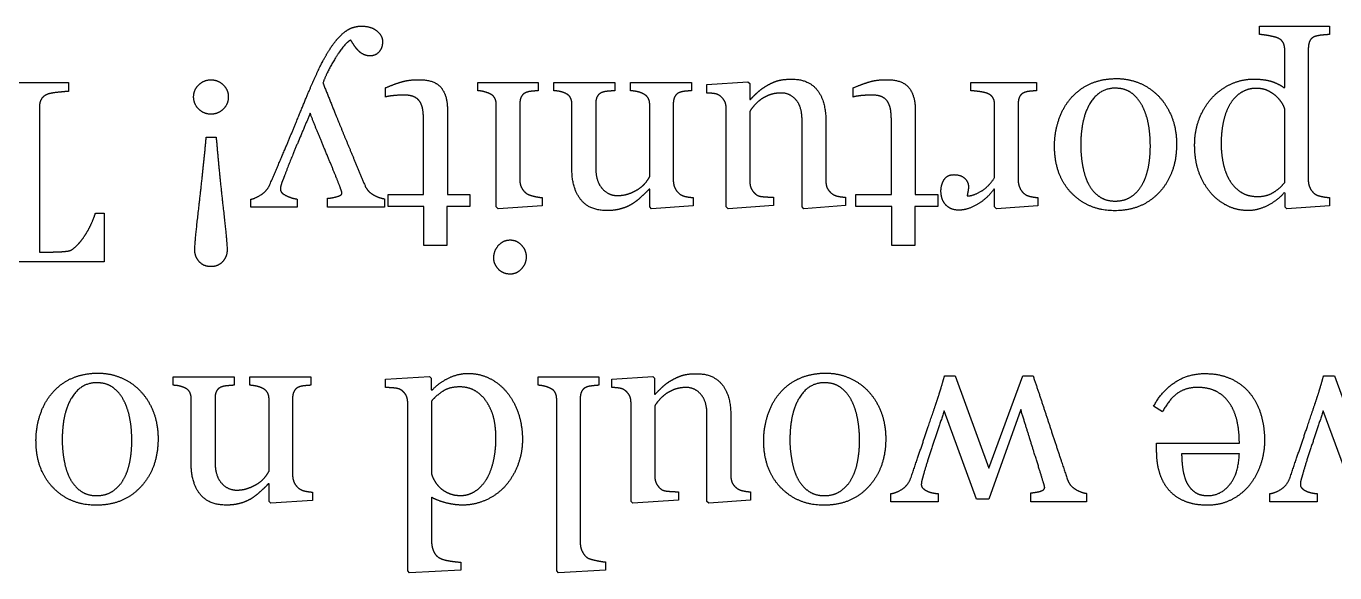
# Model space of a CAD drawing. Header units: inches. Extents: x -4.69 to 4.69, y -2.94 to 2.94.
# Drawn here: x -1.236 to 0.775, y -0.161 to 0.679 of the extents above; entities that cross this region are included whole.
import ezdxf

# ---------------------------------------------------------------- set-up
doc = ezdxf.new("R2010")
doc.units = ezdxf.units.IN
doc.layers.get('0').update_dxf_attribs({"linetype": 'CONTINUOUS'})

msp = doc.modelspace()

# ---------------------------------------------------------------- linework, layer by layer
for p, q in [((0.6595, 0.6663), (0.6595, 0.6792)), ((0.6595, 0.6792), (0.7667, 0.6792)), ((0.7667, 0.6792), (0.7667, 0.6663)), ((0.7344, 0.6451), (0.7344, 0.441)), ((0.6982, 0.5848), (0.6982, 0.6425)), ((-1.3016, 0.5928), (-1.1713, 0.5928)), ((-1.1713, 0.5928), (-1.1713, 0.579)), ((-0.684, 0.5702), (-0.684, 0.5844)), ((-0.5418, 0.5928), (-0.4492, 0.5928)), ((-0.5418, 0.5799), (-0.5418, 0.5928)), ((-0.4492, 0.5928), (-0.4492, 0.5799)), ((-0.4253, 0.5928), (-0.3315, 0.5928)), ((-0.4253, 0.5799), (-0.4253, 0.5928)), ((-0.3315, 0.5928), (-0.3315, 0.5799)), ((-0.3073, 0.5799), (-0.3073, 0.5928)), ((-0.3073, 0.5928), (-0.2134, 0.5928)), ((-0.2134, 0.5928), (-0.2134, 0.5799)), ((-0.1898, 0.5893), (-0.1272, 0.5936)), ((-0.1898, 0.5764), (-0.1898, 0.5893)), ((-0.1272, 0.5936), (-0.1242, 0.5908)), ((-0.1242, 0.5908), (-0.1242, 0.5665)), ((0.0349, 0.5702), (0.0349, 0.5844)), ((0.2155, 0.5799), (0.2155, 0.5928)), ((0.2155, 0.5928), (0.3167, 0.5928)), ((0.3167, 0.5928), (0.3167, 0.5799)), ((0.6967, 0.5848), (0.6982, 0.5848)), ((-0.1242, 0.5665), (-0.1231, 0.5665)), ((-1.2158, 0.5545), (-1.2158, 0.3319)), ((-0.5887, 0.5504), (-0.5887, 0.4204)), ((-0.5136, 0.4013), (-0.5136, 0.5578)), ((-0.4774, 0.5601), (-0.4774, 0.4418)), ((-0.3974, 0.4587), (-0.3974, 0.5585)), ((-0.3608, 0.5601), (-0.3608, 0.4614)), ((-0.2778, 0.4478), (-0.2778, 0.5582)), ((-0.2416, 0.5601), (-0.2416, 0.4418)), ((-0.1604, 0.4013), (-0.1604, 0.5535)), ((-0.1239, 0.5483), (-0.1239, 0.4396)), ((0.1303, 0.5504), (0.1303, 0.4204)), ((0.2523, 0.4465), (0.2523, 0.5582)), ((0.2885, 0.5601), (0.2885, 0.4418)), ((0.6982, 0.4387), (0.6982, 0.5521)), ((-0.6253, 0.4204), (-0.6253, 0.5276)), ((-0.0437, 0.4013), (-0.0437, 0.5346)), ((-0.0071, 0.5327), (-0.0071, 0.441)), ((0.0937, 0.4204), (0.0937, 0.5276)), ((-0.9594, 0.5087), (-0.9442, 0.5087)), ((-0.2778, 0.4284), (-0.2787, 0.4284)), ((-0.2778, 0.4013), (-0.2778, 0.4284)), ((0.2523, 0.4284), (0.2513, 0.4284)), ((0.2523, 0.4013), (0.2523, 0.4284)), ((0.6986, 0.4225), (0.6971, 0.4229)), ((0.6986, 0.4009), (0.6986, 0.4225)), ((-0.8911, 0.4009), (-0.8911, 0.413)), ((-0.8198, 0.4134), (-0.8198, 0.4009)), ((-0.773, 0.4009), (-0.773, 0.4146)), ((-0.6854, 0.4138), (-0.6854, 0.4009)), ((-0.68, 0.4017), (-0.68, 0.4204)), ((-0.68, 0.4204), (-0.6253, 0.4204)), ((-0.5887, 0.4204), (-0.5541, 0.4204)), ((-0.5541, 0.4204), (-0.5541, 0.4017)), ((-0.4432, 0.4029), (-0.5109, 0.3986)), ((-0.4432, 0.4157), (-0.4432, 0.4029)), ((-0.2112, 0.4029), (-0.275, 0.3986)), ((-0.2112, 0.4157), (-0.2112, 0.4029)), ((-0.0877, 0.4033), (-0.1575, 0.3986)), ((-0.0877, 0.4161), (-0.0877, 0.4033)), ((0.0233, 0.4033), (-0.0408, 0.3986)), ((0.0233, 0.4161), (0.0233, 0.4033)), ((0.039, 0.4017), (0.039, 0.4204)), ((0.039, 0.4204), (0.0937, 0.4204)), ((0.1303, 0.4204), (0.1649, 0.4204)), ((0.1649, 0.4204), (0.1649, 0.4017)), ((0.3188, 0.4029), (0.255, 0.3986)), ((0.3188, 0.4157), (0.3188, 0.4029)), ((0.7667, 0.4029), (0.7014, 0.3986)), ((0.7667, 0.4157), (0.7667, 0.4029)), ((-1.1298, 0.3916), (-1.1162, 0.3916)), ((-1.1162, 0.3916), (-1.1162, 0.3167)), ((-0.8198, 0.4009), (-0.8911, 0.4009)), ((-0.6854, 0.4009), (-0.773, 0.4009)), ((-0.6249, 0.4017), (-0.68, 0.4017)), ((-0.6249, 0.342), (-0.6249, 0.4017)), ((-0.5541, 0.4017), (-0.5895, 0.4017)), ((-0.5895, 0.4017), (-0.5895, 0.342)), ((-0.5109, 0.3986), (-0.5136, 0.4013)), ((-0.275, 0.3986), (-0.2778, 0.4013)), ((-0.1575, 0.3986), (-0.1604, 0.4013)), ((-0.0408, 0.3986), (-0.0437, 0.4013)), ((0.0941, 0.4017), (0.039, 0.4017)), ((0.0941, 0.342), (0.0941, 0.4017)), ((0.1649, 0.4017), (0.1295, 0.4017)), ((0.1295, 0.4017), (0.1295, 0.342)), ((0.255, 0.3986), (0.2523, 0.4013)), ((0.7014, 0.3986), (0.6986, 0.4009)), ((-0.5895, 0.342), (-0.6249, 0.342)), ((0.1295, 0.342), (0.0941, 0.342)), ((-1.2158, 0.3319), (-1.2045, 0.3319)), ((-1.1162, 0.3167), (-1.3569, 0.3167)), ((0.1752, 0.1414), (0.1918, 0.1414)), ((0.1918, 0.1414), (0.2436, -0.0001)), ((0.2436, -0.0001), (0.2954, 0.1414)), ((0.2954, 0.1414), (0.3114, 0.1414)), ((0.7578, 0.1414), (0.7744, 0.1414)), ((0.7744, 0.1414), (0.8261, -0.0001)), ((-1.0104, 0.14), (-0.9166, 0.14)), ((-1.0104, 0.1272), (-1.0104, 0.14)), ((-0.9166, 0.14), (-0.9166, 0.1272)), ((-0.8924, 0.1272), (-0.8924, 0.14)), ((-0.8924, 0.14), (-0.7985, 0.14)), ((-0.7985, 0.14), (-0.7985, 0.1272)), ((-0.6837, 0.1365), (-0.6165, 0.1408)), ((-0.6837, 0.1237), (-0.6837, 0.1365)), ((-0.6165, 0.1408), (-0.6136, 0.1381)), ((-0.6136, 0.1381), (-0.6136, 0.1202)), ((-0.4494, 0.14), (-0.3558, 0.14)), ((-0.4494, 0.1272), (-0.4494, 0.14)), ((-0.3558, 0.14), (-0.3558, 0.1272)), ((-0.3359, 0.1365), (-0.2733, 0.1408)), ((-0.3359, 0.1237), (-0.3359, 0.1365)), ((-0.2733, 0.1408), (-0.2704, 0.1381)), ((-0.2704, 0.1381), (-0.2704, 0.1137)), ((-0.9825, 0.0059), (-0.9825, 0.1058)), ((-0.9459, 0.1073), (-0.9459, 0.0087)), ((-0.8629, -0.005), (-0.8629, 0.1054)), ((-0.8267, 0.1073), (-0.8267, -0.011)), ((-0.6136, 0.1202), (-0.6121, 0.1198)), ((-0.6132, 0.1028), (-0.6132, -0.0094)), ((-0.4208, -0.1583), (-0.4208, 0.105)), ((-0.3846, 0.1073), (-0.3846, -0.1151)), ((-0.3066, -0.0515), (-0.3066, 0.1007)), ((-0.2704, 0.1137), (-0.2692, 0.1137)), ((-0.6498, -0.1583), (-0.6498, 0.1003)), ((-0.27, 0.0955), (-0.27, -0.0132)), ((-0.1898, -0.0515), (-0.1898, 0.0818)), ((0.2246, -0.048), (0.1747, 0.088)), ((0.2924, 0.09), (0.2435, -0.048)), ((0.5103, 0.0865), (0.4967, 0.0949)), ((0.8072, -0.048), (0.7572, 0.088)), ((-0.1532, 0.0799), (-0.1532, -0.0118)), ((0.5013, 0.0252), (0.5013, 0.038)), ((0.5013, 0.038), (0.6284, 0.038)), ((0.6284, 0.0217), (0.5397, 0.0217)), ((-0.8629, -0.0244), (-0.8638, -0.0244)), ((-0.8629, -0.0515), (-0.8629, -0.0244)), ((-0.7963, -0.0371), (-0.7963, -0.0499)), ((-0.2338, -0.0367), (-0.2338, -0.0495)), ((-0.1229, -0.0367), (-0.1229, -0.0495)), ((0.0925, -0.0519), (0.0925, -0.0394)), ((0.1655, -0.0394), (0.1655, -0.0519)), ((0.3078, -0.0519), (0.3078, -0.0382)), ((0.3933, -0.039), (0.3933, -0.0519)), ((0.6751, -0.0519), (0.6751, -0.0394)), ((0.748, -0.0394), (0.748, -0.0519)), ((-0.8601, -0.0542), (-0.8629, -0.0515)), ((-0.7963, -0.0499), (-0.8601, -0.0542)), ((-0.6132, -0.045), (-0.6132, -0.1119)), ((-0.3036, -0.0542), (-0.3066, -0.0515)), ((-0.2338, -0.0495), (-0.3036, -0.0542)), ((-0.1869, -0.0542), (-0.1898, -0.0515)), ((-0.1229, -0.0495), (-0.1869, -0.0542)), ((0.1655, -0.0519), (0.0925, -0.0519)), ((0.2435, -0.048), (0.2246, -0.048)), ((0.3933, -0.0519), (0.3078, -0.0519)), ((0.748, -0.0519), (0.6751, -0.0519)), ((-0.6469, -0.1612), (-0.6498, -0.1583)), ((-0.5683, -0.1569), (-0.6469, -0.1612)), ((-0.5683, -0.1449), (-0.5683, -0.1569)), ((-0.4181, -0.1612), (-0.4208, -0.1583)), ((-0.3459, -0.1569), (-0.4181, -0.1612)), ((-0.3459, -0.1445), (-0.3459, -0.1569))]:
    msp.add_line(p, q)
for points in [[(-0.7711, 0.6413), (-0.7615, 0.6566), (-0.7523, 0.6654)], [(-0.7523, 0.6654), (-0.7434, 0.6735), (-0.7361, 0.6764)], [(-0.7361, 0.6764), (-0.7288, 0.6792), (-0.721, 0.6792)], [(-0.721, 0.6792), (-0.7058, 0.6792), (-0.6972, 0.672)], [(-0.6972, 0.672), (-0.6885, 0.6648), (-0.6885, 0.6554)], [(0.6738, 0.6645), (0.6652, 0.6661), (0.6595, 0.6663)], [(0.6872, 0.6611), (0.6825, 0.6628), (0.6738, 0.6645)], [(0.7551, 0.6654), (0.7494, 0.6648), (0.7449, 0.6634)], [(0.7667, 0.6663), (0.7607, 0.6659), (0.7551, 0.6654)], [(-0.7374, 0.658), (-0.7471, 0.6527), (-0.7606, 0.6306)], [(-0.7321, 0.6497), (-0.7354, 0.6547), (-0.7374, 0.658)], [(-0.7259, 0.6418), (-0.7288, 0.6447), (-0.7321, 0.6497)], [(-0.6885, 0.6554), (-0.6885, 0.6457), (-0.6939, 0.6396)], [(0.6955, 0.6542), (0.6928, 0.6589), (0.6872, 0.6611)], [(0.6982, 0.6425), (0.6982, 0.6496), (0.6955, 0.6542)], [(0.7368, 0.6566), (0.7344, 0.6517), (0.7344, 0.6451)], [(0.7449, 0.6634), (0.7391, 0.6615), (0.7368, 0.6566)], [(-0.793, 0.5988), (-0.7808, 0.6261), (-0.7711, 0.6413)], [(-0.7606, 0.6306), (-0.7741, 0.6085), (-0.7801, 0.5918)], [(-0.7179, 0.6358), (-0.7224, 0.6381), (-0.7259, 0.6418)], [(-0.7072, 0.6335), (-0.7134, 0.6335), (-0.7179, 0.6358)], [(-0.6939, 0.6396), (-0.6992, 0.6335), (-0.7072, 0.6335)], [(-0.9788, 0.5704), (-0.9788, 0.5813), (-0.971, 0.589)], [(-0.971, 0.589), (-0.9631, 0.5967), (-0.9522, 0.5967)], [(-0.9522, 0.5967), (-0.9413, 0.5967), (-0.9334, 0.589)], [(-0.9334, 0.589), (-0.9255, 0.5813), (-0.9255, 0.5704)], [(-0.8203, 0.5338), (-0.8023, 0.578), (-0.793, 0.5988)], [(-0.7801, 0.5918), (-0.7617, 0.5457), (-0.7467, 0.5093)], [(-0.684, 0.5844), (-0.6714, 0.5897), (-0.6601, 0.5933)], [(-0.6601, 0.5933), (-0.6488, 0.5969), (-0.6325, 0.5969)], [(-0.6325, 0.5969), (-0.6084, 0.5969), (-0.5985, 0.5847)], [(-0.5985, 0.5847), (-0.5887, 0.5726), (-0.5887, 0.5504)], [(-0.1126, 0.5769), (-0.1068, 0.5825), (-0.0992, 0.5869)], [(-0.0992, 0.5869), (-0.0904, 0.5922), (-0.0823, 0.5949)], [(-0.0823, 0.5949), (-0.0741, 0.5977), (-0.0592, 0.5977)], [(-0.0592, 0.5977), (-0.0337, 0.5977), (-0.0204, 0.581)], [(0.0349, 0.5844), (0.0476, 0.5897), (0.0589, 0.5933)], [(0.0589, 0.5933), (0.0701, 0.5969), (0.0865, 0.5969)], [(0.0865, 0.5969), (0.1106, 0.5969), (0.1204, 0.5847)], [(0.1204, 0.5847), (0.1303, 0.5726), (0.1303, 0.5504)], [(0.369, 0.5679), (0.3825, 0.5834), (0.4002, 0.591)], [(0.4374, 0.5838), (0.413, 0.5838), (0.3988, 0.5603)], [(0.4002, 0.591), (0.4179, 0.5986), (0.4399, 0.5986)], [(0.4623, 0.5767), (0.4522, 0.5838), (0.4374, 0.5838)], [(0.4399, 0.5986), (0.4583, 0.5986), (0.4748, 0.5917)], [(0.4748, 0.5917), (0.4914, 0.5848), (0.5042, 0.5716)], [(0.5873, 0.57), (0.6004, 0.5834), (0.6163, 0.5906)], [(0.6163, 0.5906), (0.6323, 0.5978), (0.6502, 0.5978)], [(0.6535, 0.5836), (0.6426, 0.5836), (0.6325, 0.5779)], [(0.6502, 0.5978), (0.6675, 0.5978), (0.6786, 0.594)], [(0.6706, 0.5806), (0.6636, 0.5836), (0.6535, 0.5836)], [(0.6786, 0.594), (0.6897, 0.5901), (0.6967, 0.5848)], [(-1.2128, 0.5672), (-1.2158, 0.5624), (-1.2158, 0.5545)], [(-1.2034, 0.5745), (-1.2098, 0.572), (-1.2128, 0.5672)], [(-1.1879, 0.5774), (-1.1991, 0.5762), (-1.2034, 0.5745)], [(-1.1713, 0.579), (-1.1767, 0.5786), (-1.1879, 0.5774)], [(-0.971, 0.5516), (-0.9788, 0.5595), (-0.9788, 0.5704)], [(-0.9255, 0.5704), (-0.9255, 0.5595), (-0.9334, 0.5516)], [(-0.6707, 0.5725), (-0.6802, 0.5716), (-0.684, 0.5702)], [(-0.6564, 0.5733), (-0.6613, 0.5733), (-0.6707, 0.5725)], [(-0.6397, 0.5704), (-0.6459, 0.5733), (-0.6564, 0.5733)], [(-0.6303, 0.5618), (-0.6335, 0.5675), (-0.6397, 0.5704)], [(-0.5327, 0.5785), (-0.5368, 0.5796), (-0.5418, 0.5799)], [(-0.5244, 0.5757), (-0.5287, 0.5774), (-0.5327, 0.5785)], [(-0.5162, 0.569), (-0.5188, 0.5735), (-0.5244, 0.5757)], [(-0.5136, 0.5578), (-0.5136, 0.5646), (-0.5162, 0.569)], [(-0.4748, 0.5715), (-0.4774, 0.5671), (-0.4774, 0.5601)], [(-0.4667, 0.5776), (-0.4721, 0.5759), (-0.4748, 0.5715)], [(-0.4584, 0.5792), (-0.4632, 0.5788), (-0.4667, 0.5776)], [(-0.4492, 0.5799), (-0.4537, 0.5796), (-0.4584, 0.5792)], [(-0.4158, 0.5788), (-0.4192, 0.5796), (-0.4253, 0.5799)], [(-0.4077, 0.5761), (-0.4124, 0.578), (-0.4158, 0.5788)], [(-0.3998, 0.5695), (-0.4021, 0.5737), (-0.4077, 0.5761)], [(-0.3974, 0.5585), (-0.3974, 0.5654), (-0.3998, 0.5695)], [(-0.3582, 0.5715), (-0.3608, 0.5671), (-0.3608, 0.5601)], [(-0.3501, 0.5776), (-0.3556, 0.5759), (-0.3582, 0.5715)], [(-0.3413, 0.5792), (-0.3466, 0.5788), (-0.3501, 0.5776)], [(-0.3315, 0.5799), (-0.3359, 0.5796), (-0.3413, 0.5792)], [(-0.2975, 0.5786), (-0.3023, 0.5796), (-0.3073, 0.5799)], [(-0.2887, 0.5757), (-0.2927, 0.5776), (-0.2975, 0.5786)], [(-0.2805, 0.569), (-0.2832, 0.5733), (-0.2887, 0.5757)], [(-0.2778, 0.5582), (-0.2778, 0.5648), (-0.2805, 0.569)], [(-0.2389, 0.5715), (-0.2416, 0.5671), (-0.2416, 0.5601)], [(-0.2309, 0.5776), (-0.2363, 0.5759), (-0.2389, 0.5715)], [(-0.2226, 0.5792), (-0.2274, 0.5788), (-0.2309, 0.5776)], [(-0.2134, 0.5799), (-0.2178, 0.5796), (-0.2226, 0.5792)], [(-0.1791, 0.5756), (-0.184, 0.5762), (-0.1898, 0.5764)], [(-0.1707, 0.5727), (-0.1742, 0.5749), (-0.1791, 0.5756)], [(-0.1632, 0.5648), (-0.1659, 0.5694), (-0.1707, 0.5727)], [(-0.1604, 0.5535), (-0.1604, 0.5601), (-0.1632, 0.5648)], [(-0.1231, 0.5665), (-0.1184, 0.5714), (-0.1126, 0.5769)], [(-0.1085, 0.5654), (-0.1137, 0.5613), (-0.1177, 0.5567)], [(-0.0945, 0.5731), (-0.1028, 0.5698), (-0.1085, 0.5654)], [(-0.0754, 0.5764), (-0.0861, 0.5764), (-0.0945, 0.5731)], [(-0.053, 0.5659), (-0.0624, 0.5764), (-0.0754, 0.5764)], [(-0.0437, 0.5346), (-0.0437, 0.5554), (-0.053, 0.5659)], [(-0.0204, 0.581), (-0.0071, 0.5644), (-0.0071, 0.5327)], [(0.0483, 0.5725), (0.0388, 0.5716), (0.0349, 0.5702)], [(0.0626, 0.5733), (0.0577, 0.5733), (0.0483, 0.5725)], [(0.0793, 0.5704), (0.0731, 0.5733), (0.0626, 0.5733)], [(0.0886, 0.5618), (0.0855, 0.5675), (0.0793, 0.5704)], [(0.2288, 0.5786), (0.2211, 0.5796), (0.2155, 0.5799)], [(0.2414, 0.5757), (0.2365, 0.5776), (0.2288, 0.5786)], [(0.2496, 0.5692), (0.247, 0.5735), (0.2414, 0.5757)], [(0.2523, 0.5582), (0.2523, 0.565), (0.2496, 0.5692)], [(0.2911, 0.5715), (0.2885, 0.5671), (0.2885, 0.5601)], [(0.2992, 0.5776), (0.2937, 0.5759), (0.2911, 0.5715)], [(0.3074, 0.5792), (0.3027, 0.5788), (0.2992, 0.5776)], [(0.3167, 0.5799), (0.3122, 0.5796), (0.3074, 0.5792)], [(0.3507, 0.5347), (0.3572, 0.5543), (0.369, 0.5679)], [(0.4789, 0.5572), (0.4723, 0.5696), (0.4623, 0.5767)], [(0.5042, 0.5716), (0.5169, 0.5585), (0.5244, 0.5398)], [(0.5673, 0.538), (0.5749, 0.5568), (0.5873, 0.57)], [(0.6325, 0.5779), (0.6224, 0.5722), (0.6156, 0.5617)], [(0.6837, 0.5727), (0.6776, 0.5776), (0.6706, 0.5806)], [(0.6925, 0.563), (0.6885, 0.5687), (0.6837, 0.5727)], [(-0.9522, 0.5438), (-0.9631, 0.5438), (-0.971, 0.5516)], [(-0.9334, 0.5516), (-0.9413, 0.5438), (-0.9522, 0.5438)], [(-0.7997, 0.5452), (-0.8085, 0.5244), (-0.8179, 0.5021)], [(-0.7762, 0.4872), (-0.7914, 0.5234), (-0.7997, 0.5452)], [(-0.6262, 0.5477), (-0.627, 0.5558), (-0.6303, 0.5618)], [(-0.6253, 0.5276), (-0.6253, 0.5397), (-0.6262, 0.5477)], [(-0.1177, 0.5567), (-0.1217, 0.5522), (-0.1239, 0.5483)], [(0.0928, 0.5477), (0.0919, 0.5558), (0.0886, 0.5618)], [(0.0937, 0.5276), (0.0937, 0.5397), (0.0928, 0.5477)], [(0.3988, 0.5603), (0.3846, 0.5367), (0.3846, 0.4953)], [(0.4886, 0.5289), (0.4856, 0.5447), (0.4789, 0.5572)], [(0.6156, 0.5617), (0.6078, 0.5496), (0.6041, 0.5336)], [(0.6982, 0.5521), (0.6965, 0.5574), (0.6925, 0.563)], [(-0.8615, 0.436), (-0.8383, 0.4897), (-0.8203, 0.5338)], [(0.3443, 0.4949), (0.3443, 0.5151), (0.3507, 0.5347)], [(0.4916, 0.4943), (0.4916, 0.513), (0.4886, 0.5289)], [(0.5244, 0.5398), (0.5319, 0.521), (0.5319, 0.4976)], [(0.5597, 0.4965), (0.5597, 0.5192), (0.5673, 0.538)], [(0.6041, 0.5336), (0.6004, 0.5177), (0.6004, 0.498)], [(-0.9707, 0.4011), (-0.9642, 0.4568), (-0.9594, 0.5087)], [(-0.9442, 0.5087), (-0.9399, 0.4568), (-0.9336, 0.4011)], [(-0.7467, 0.5093), (-0.7317, 0.4729), (-0.7154, 0.434)], [(-0.8179, 0.5021), (-0.8274, 0.4799), (-0.8391, 0.4495)], [(-0.7537, 0.4317), (-0.7611, 0.4509), (-0.7762, 0.4872)], [(0.3705, 0.4226), (0.3443, 0.4498), (0.3443, 0.4949)], [(0.3846, 0.4953), (0.3846, 0.4807), (0.3875, 0.4645)], [(0.4891, 0.4649), (0.4916, 0.4801), (0.4916, 0.4943)], [(0.5319, 0.4976), (0.5319, 0.4527), (0.5057, 0.4241)], [(0.566, 0.4553), (0.5597, 0.4733), (0.5597, 0.4965)], [(0.6004, 0.498), (0.6004, 0.4836), (0.6035, 0.4686)], [(0.3875, 0.4645), (0.3904, 0.4482), (0.3963, 0.4369)], [(0.4803, 0.4379), (0.4865, 0.4498), (0.4891, 0.4649)], [(0.6035, 0.4686), (0.6066, 0.4537), (0.6132, 0.4426)], [(-0.8391, 0.4495), (-0.8404, 0.4459), (-0.843, 0.4393)], [(-0.3841, 0.4129), (-0.3974, 0.4301), (-0.3974, 0.4587)], [(-0.3608, 0.4614), (-0.3608, 0.441), (-0.3512, 0.4299)], [(-0.2833, 0.4396), (-0.2795, 0.4447), (-0.2778, 0.4478)], [(0.1698, 0.4256), (0.1698, 0.4356), (0.1746, 0.4433)], [(0.1746, 0.4433), (0.1795, 0.4509), (0.1896, 0.4509)], [(0.1896, 0.4509), (0.2005, 0.4509), (0.2063, 0.4453)], [(0.2063, 0.4453), (0.212, 0.4397), (0.212, 0.4328)], [(0.2315, 0.4254), (0.2437, 0.4328), (0.2523, 0.4465)], [(0.5838, 0.4237), (0.5724, 0.4373), (0.566, 0.4553)], [(0.6132, 0.4426), (0.6198, 0.4313), (0.6305, 0.4243)], [(-0.8757, 0.4197), (-0.8662, 0.4254), (-0.8615, 0.436)], [(-0.843, 0.4393), (-0.8455, 0.4328), (-0.8455, 0.4282)], [(-0.8455, 0.4282), (-0.8455, 0.4231), (-0.8367, 0.4187)], [(-0.7517, 0.426), (-0.7526, 0.4287), (-0.7537, 0.4317)], [(-0.7508, 0.4221), (-0.7508, 0.4233), (-0.7517, 0.426)], [(-0.7154, 0.434), (-0.7117, 0.4251), (-0.7029, 0.4201)], [(-0.4774, 0.4418), (-0.4774, 0.4355), (-0.4746, 0.4304)], [(-0.4746, 0.4304), (-0.4718, 0.4252), (-0.4667, 0.4217)], [(-0.3512, 0.4299), (-0.3415, 0.4188), (-0.3277, 0.4188)], [(-0.3088, 0.422), (-0.3002, 0.4253), (-0.2936, 0.4299)], [(-0.2936, 0.4299), (-0.2871, 0.4344), (-0.2833, 0.4396)], [(-0.2787, 0.4284), (-0.2834, 0.4237), (-0.2904, 0.4172)], [(-0.2416, 0.4418), (-0.2416, 0.4352), (-0.2387, 0.4296)], [(-0.2387, 0.4296), (-0.2359, 0.4241), (-0.2309, 0.4206)], [(-0.1239, 0.4396), (-0.1239, 0.4332), (-0.1211, 0.4283)], [(-0.1211, 0.4283), (-0.1184, 0.4233), (-0.1135, 0.4198)], [(-0.0071, 0.441), (-0.0071, 0.434), (-0.0045, 0.4292)], [(-0.0045, 0.4292), (-0.0018, 0.4245), (0.0033, 0.421)], [(0.1775, 0.4042), (0.1698, 0.4122), (0.1698, 0.4256)], [(0.21, 0.4181), (0.2192, 0.4181), (0.2315, 0.4254)], [(0.2113, 0.4251), (0.2106, 0.4216), (0.21, 0.4181)], [(0.212, 0.4328), (0.212, 0.4286), (0.2113, 0.4251)], [(0.2513, 0.4284), (0.2392, 0.4126), (0.2244, 0.4044)], [(0.2885, 0.4418), (0.2885, 0.4357), (0.2913, 0.4299)], [(0.2913, 0.4299), (0.2941, 0.4241), (0.2992, 0.4206)], [(0.437, 0.3955), (0.3967, 0.3955), (0.3705, 0.4226)], [(0.3963, 0.4369), (0.4025, 0.4249), (0.4127, 0.4176)], [(0.5057, 0.4241), (0.4795, 0.3955), (0.437, 0.3955)], [(0.463, 0.4177), (0.4737, 0.4251), (0.4803, 0.4379)], [(0.6094, 0.4033), (0.5945, 0.4109), (0.5838, 0.4237)], [(0.6305, 0.4243), (0.6412, 0.4173), (0.6562, 0.4173)], [(0.6562, 0.4173), (0.6706, 0.4173), (0.6807, 0.4236)], [(0.6971, 0.4229), (0.687, 0.4112), (0.672, 0.4035)], [(0.6807, 0.4236), (0.6909, 0.4299), (0.6982, 0.4387)], [(0.7344, 0.441), (0.7344, 0.4352), (0.7374, 0.4297)], [(0.7374, 0.4297), (0.7403, 0.4243), (0.7449, 0.421)], [(-0.8911, 0.413), (-0.8852, 0.414), (-0.8757, 0.4197)], [(-0.8367, 0.4187), (-0.8278, 0.4144), (-0.8198, 0.4134)], [(-0.773, 0.4146), (-0.7672, 0.4147), (-0.759, 0.417)], [(-0.759, 0.417), (-0.7508, 0.4192), (-0.7508, 0.4221)], [(-0.7029, 0.4201), (-0.6942, 0.4151), (-0.6854, 0.4138)], [(-0.4667, 0.4217), (-0.463, 0.4194), (-0.456, 0.4178)], [(-0.456, 0.4178), (-0.449, 0.4161), (-0.4432, 0.4157)], [(-0.3431, 0.3957), (-0.3708, 0.3957), (-0.3841, 0.4129)], [(-0.3277, 0.4188), (-0.3174, 0.4188), (-0.3088, 0.422)], [(-0.3036, 0.4066), (-0.3108, 0.4019), (-0.3208, 0.3988)], [(-0.2904, 0.4172), (-0.2974, 0.4107), (-0.3036, 0.4066)], [(-0.2309, 0.4206), (-0.2272, 0.4182), (-0.2221, 0.4172)], [(-0.2221, 0.4172), (-0.2171, 0.4161), (-0.2112, 0.4157)], [(-0.1135, 0.4198), (-0.11, 0.4175), (-0.1031, 0.417)], [(-0.1031, 0.417), (-0.0962, 0.4165), (-0.0877, 0.4161)], [(0.0033, 0.421), (0.0068, 0.4186), (0.0121, 0.4176)], [(0.0121, 0.4176), (0.0174, 0.4165), (0.0233, 0.4161)], [(0.1974, 0.3963), (0.1851, 0.3963), (0.1775, 0.4042)], [(0.2244, 0.4044), (0.2097, 0.3963), (0.1974, 0.3963)], [(0.2992, 0.4206), (0.3029, 0.4182), (0.3079, 0.4172)], [(0.3079, 0.4172), (0.313, 0.4161), (0.3188, 0.4157)], [(0.4127, 0.4176), (0.4228, 0.4103), (0.4374, 0.4103)], [(0.4374, 0.4103), (0.4524, 0.4103), (0.463, 0.4177)], [(0.6422, 0.3957), (0.6243, 0.3957), (0.6094, 0.4033)], [(0.672, 0.4035), (0.657, 0.3957), (0.6422, 0.3957)], [(0.7449, 0.421), (0.7485, 0.4186), (0.7547, 0.4174)], [(0.7547, 0.4174), (0.7609, 0.4161), (0.7667, 0.4157)], [(-1.1361, 0.3753), (-1.1316, 0.3852), (-1.1298, 0.3916)], [(-0.9771, 0.3357), (-0.9771, 0.3455), (-0.9707, 0.4011)], [(-0.9336, 0.4011), (-0.9273, 0.3455), (-0.9273, 0.3357)], [(-0.3208, 0.3988), (-0.3307, 0.3957), (-0.3431, 0.3957)], [(-1.1464, 0.3568), (-1.1405, 0.3655), (-1.1361, 0.3753)], [(-1.1591, 0.3411), (-1.1522, 0.348), (-1.1464, 0.3568)], [(-0.5175, 0.3229), (-0.5175, 0.334), (-0.5102, 0.3423)], [(-0.5102, 0.3423), (-0.5029, 0.3505), (-0.4922, 0.3505)], [(-0.4922, 0.3505), (-0.4823, 0.3505), (-0.475, 0.3427)], [(-0.475, 0.3427), (-0.4677, 0.3348), (-0.4677, 0.3247)], [(-1.2045, 0.3319), (-1.1985, 0.3319), (-1.1896, 0.3321)], [(-1.1896, 0.3321), (-1.1806, 0.3324), (-1.1724, 0.3334)], [(-1.1724, 0.3334), (-1.166, 0.3342), (-1.1591, 0.3411)], [(-0.9701, 0.317), (-0.9771, 0.3245), (-0.9771, 0.3357)], [(-0.9273, 0.3357), (-0.9273, 0.3247), (-0.9343, 0.3171)], [(-0.5104, 0.3055), (-0.5175, 0.313), (-0.5175, 0.3229)], [(-0.4677, 0.3247), (-0.4677, 0.314), (-0.475, 0.306)], [(-0.9522, 0.3095), (-0.9631, 0.3095), (-0.9701, 0.317)], [(-0.9343, 0.3171), (-0.9413, 0.3095), (-0.9522, 0.3095)], [(-0.4922, 0.298), (-0.5033, 0.298), (-0.5104, 0.3055)], [(-0.475, 0.306), (-0.4823, 0.298), (-0.4922, 0.298)], [(-1.1652, 0.1382), (-1.1475, 0.1458), (-1.1254, 0.1458)], [(-1.1254, 0.1458), (-1.1071, 0.1458), (-1.0906, 0.1389)], [(-0.5871, 0.1382), (-0.5722, 0.1454), (-0.5565, 0.1454)], [(-0.5565, 0.1454), (-0.5402, 0.1454), (-0.5249, 0.1382)], [(-0.2453, 0.1342), (-0.2366, 0.1394), (-0.2284, 0.1421)], [(-0.2284, 0.1421), (-0.2202, 0.1449), (-0.2053, 0.1449)], [(-0.2053, 0.1449), (-0.1798, 0.1449), (-0.1665, 0.1282)], [(-0.0467, 0.1382), (-0.029, 0.1458), (-0.007, 0.1458)], [(-0.007, 0.1458), (0.0113, 0.1458), (0.0279, 0.1389)], [(0.1687, 0.119), (0.1723, 0.1307), (0.1752, 0.1414)], [(0.3114, 0.1414), (0.326, 0.0982), (0.3399, 0.0556)], [(0.529, 0.1314), (0.5492, 0.1451), (0.5755, 0.1451)], [(0.5755, 0.1451), (0.5986, 0.1451), (0.616, 0.1369)], [(0.7513, 0.119), (0.7549, 0.1307), (0.7578, 0.1414)], [(-1.1963, 0.1151), (-1.1829, 0.1307), (-1.1652, 0.1382)], [(-1.128, 0.131), (-1.1523, 0.131), (-1.1666, 0.1075)], [(-1.1031, 0.1239), (-1.1132, 0.131), (-1.128, 0.131)], [(-1.0865, 0.1044), (-1.0931, 0.1168), (-1.1031, 0.1239)], [(-1.0906, 0.1389), (-1.074, 0.132), (-1.0612, 0.1188)], [(-1.0009, 0.126), (-1.0043, 0.1268), (-1.0104, 0.1272)], [(-0.9928, 0.1233), (-0.9975, 0.1252), (-1.0009, 0.126)], [(-0.9849, 0.1167), (-0.9872, 0.1209), (-0.9928, 0.1233)], [(-0.9352, 0.1248), (-0.9407, 0.1231), (-0.9433, 0.1187)], [(-0.9264, 0.1264), (-0.9317, 0.126), (-0.9352, 0.1248)], [(-0.9166, 0.1272), (-0.921, 0.1268), (-0.9264, 0.1264)], [(-0.8826, 0.1258), (-0.8874, 0.1268), (-0.8924, 0.1272)], [(-0.8738, 0.1229), (-0.8778, 0.1248), (-0.8826, 0.1258)], [(-0.8656, 0.1163), (-0.8683, 0.1205), (-0.8738, 0.1229)], [(-0.816, 0.1248), (-0.8214, 0.1231), (-0.824, 0.1187)], [(-0.8077, 0.1264), (-0.8125, 0.126), (-0.816, 0.1248)], [(-0.7985, 0.1272), (-0.8029, 0.1268), (-0.8077, 0.1264)], [(-0.6708, 0.1229), (-0.6778, 0.1235), (-0.6837, 0.1237)], [(-0.6601, 0.12), (-0.6638, 0.1223), (-0.6708, 0.1229)], [(-0.6121, 0.1198), (-0.6019, 0.131), (-0.5871, 0.1382)], [(-0.5703, 0.1246), (-0.5858, 0.1246), (-0.596, 0.1178)], [(-0.5452, 0.118), (-0.5557, 0.1246), (-0.5703, 0.1246)], [(-0.5249, 0.1382), (-0.5096, 0.1309), (-0.4984, 0.1176)], [(-0.4399, 0.1258), (-0.4441, 0.1268), (-0.4494, 0.1272)], [(-0.4315, 0.1229), (-0.4358, 0.1248), (-0.4399, 0.1258)], [(-0.4233, 0.1162), (-0.4258, 0.1205), (-0.4315, 0.1229)], [(-0.3737, 0.1248), (-0.3791, 0.1231), (-0.3819, 0.1187)], [(-0.3653, 0.1263), (-0.3704, 0.1258), (-0.3737, 0.1248)], [(-0.3558, 0.1272), (-0.3603, 0.1268), (-0.3653, 0.1263)], [(-0.3252, 0.1228), (-0.3301, 0.1235), (-0.3359, 0.1237)], [(-0.3169, 0.12), (-0.3204, 0.1221), (-0.3252, 0.1228)], [(-0.2692, 0.1137), (-0.2645, 0.1186), (-0.2587, 0.1241)], [(-0.2587, 0.1241), (-0.2529, 0.1297), (-0.2453, 0.1342)], [(-0.2215, 0.1237), (-0.2322, 0.1237), (-0.2406, 0.1204)], [(-0.1992, 0.1131), (-0.2085, 0.1237), (-0.2215, 0.1237)], [(-0.1665, 0.1282), (-0.1532, 0.1116), (-0.1532, 0.0799)], [(-0.0779, 0.1151), (-0.0645, 0.1307), (-0.0467, 0.1382)], [(-0.0095, 0.131), (-0.0339, 0.131), (-0.0481, 0.1075)], [(0.0153, 0.1239), (0.0053, 0.131), (-0.0095, 0.131)], [(0.032, 0.1044), (0.0254, 0.1168), (0.0153, 0.1239)], [(0.0279, 0.1389), (0.0444, 0.132), (0.0573, 0.1188)], [(0.4967, 0.0949), (0.5087, 0.1178), (0.529, 0.1314)], [(0.5644, 0.1238), (0.5471, 0.1238), (0.5345, 0.1157)], [(0.5936, 0.1173), (0.5813, 0.1238), (0.5644, 0.1238)], [(0.616, 0.1369), (0.6335, 0.1287), (0.6447, 0.1147)], [(-1.2147, 0.0819), (-1.2082, 0.1015), (-1.1963, 0.1151)], [(-1.1666, 0.1075), (-1.1808, 0.084), (-1.1808, 0.0425)], [(-1.0768, 0.0761), (-1.0798, 0.0919), (-1.0865, 0.1044)], [(-1.0612, 0.1188), (-1.0485, 0.1058), (-1.041, 0.087)], [(-0.9825, 0.1058), (-0.9825, 0.1126), (-0.9849, 0.1167)], [(-0.9433, 0.1187), (-0.9459, 0.1143), (-0.9459, 0.1073)], [(-0.8629, 0.1054), (-0.8629, 0.112), (-0.8656, 0.1163)], [(-0.824, 0.1187), (-0.8267, 0.1143), (-0.8267, 0.1073)], [(-0.6524, 0.1119), (-0.6551, 0.1167), (-0.6601, 0.12)], [(-0.6498, 0.1003), (-0.6498, 0.1071), (-0.6524, 0.1119)], [(-0.596, 0.1178), (-0.6062, 0.111), (-0.6132, 0.1028)], [(-0.5278, 0.1005), (-0.5346, 0.1114), (-0.5452, 0.118)], [(-0.4984, 0.1176), (-0.4869, 0.1042), (-0.4802, 0.0853)], [(-0.4208, 0.105), (-0.4208, 0.1118), (-0.4233, 0.1162)], [(-0.3819, 0.1187), (-0.3846, 0.1143), (-0.3846, 0.1073)], [(-0.3093, 0.112), (-0.312, 0.1167), (-0.3169, 0.12)], [(-0.3066, 0.1007), (-0.3066, 0.1073), (-0.3093, 0.112)], [(-0.2638, 0.1039), (-0.2678, 0.0994), (-0.27, 0.0955)], [(-0.2546, 0.1126), (-0.2599, 0.1085), (-0.2638, 0.1039)], [(-0.2406, 0.1204), (-0.249, 0.117), (-0.2546, 0.1126)], [(-0.1898, 0.0818), (-0.1898, 0.1026), (-0.1992, 0.1131)], [(-0.0962, 0.0819), (-0.0898, 0.1015), (-0.0779, 0.1151)], [(-0.0481, 0.1075), (-0.0624, 0.084), (-0.0624, 0.0425)], [(0.0416, 0.0761), (0.0386, 0.0919), (0.032, 0.1044)], [(0.0573, 0.1188), (0.0699, 0.1058), (0.0774, 0.087)], [(0.1616, 0.0972), (0.1651, 0.1073), (0.1687, 0.119)], [(0.5345, 0.1157), (0.522, 0.1076), (0.5103, 0.0865)], [(0.6134, 0.0995), (0.6058, 0.1108), (0.5936, 0.1173)], [(0.6447, 0.1147), (0.656, 0.1007), (0.6616, 0.082)], [(0.7442, 0.0972), (0.7477, 0.1073), (0.7513, 0.119)], [(-1.2211, 0.0421), (-1.2211, 0.0624), (-1.2147, 0.0819)], [(-1.041, 0.087), (-1.0335, 0.0682), (-1.0335, 0.0449)], [(-0.5173, 0.0757), (-0.5204, 0.089), (-0.5278, 0.1005)], [(-0.4802, 0.0853), (-0.4735, 0.0664), (-0.4735, 0.0437)], [(-0.1026, 0.0421), (-0.1026, 0.0624), (-0.0962, 0.0819)], [(0.0774, 0.087), (0.0849, 0.0682), (0.0849, 0.0449)], [(0.1422, 0.0397), (0.1509, 0.0653), (0.1616, 0.0972)], [(0.1747, 0.088), (0.1663, 0.062), (0.158, 0.0376)], [(0.3127, 0.0246), (0.3049, 0.0498), (0.2924, 0.09)], [(0.6248, 0.0724), (0.6212, 0.0878), (0.6134, 0.0995)], [(0.6616, 0.082), (0.6671, 0.0633), (0.6671, 0.0425)], [(0.7248, 0.0397), (0.7335, 0.0653), (0.7442, 0.0972)], [(0.7572, 0.088), (0.7488, 0.062), (0.7406, 0.0376)], [(-1.0738, 0.0415), (-1.0738, 0.0602), (-1.0768, 0.0761)], [(-0.5142, 0.046), (-0.5142, 0.0624), (-0.5173, 0.0757)], [(0.0447, 0.0415), (0.0447, 0.0602), (0.0416, 0.0761)], [(0.6284, 0.038), (0.6284, 0.057), (0.6248, 0.0724)], [(-1.1949, -0.0302), (-1.2211, -0.003), (-1.2211, 0.0421)], [(-1.1808, 0.0425), (-1.1808, 0.0279), (-1.1779, 0.0117)], [(-1.0763, 0.0122), (-1.0738, 0.0273), (-1.0738, 0.0415)], [(-1.0335, 0.0449), (-1.0335, -0.0001), (-1.0597, -0.0287)], [(-0.5184, 0.0088), (-0.5142, 0.0256), (-0.5142, 0.046)], [(-0.4735, 0.0437), (-0.4735, 0.0229), (-0.4807, 0.0042)], [(-0.0764, -0.0302), (-0.1026, -0.003), (-0.1026, 0.0421)], [(-0.0624, 0.0425), (-0.0624, 0.0279), (-0.0594, 0.0117)], [(0.0421, 0.0122), (0.0447, 0.0273), (0.0447, 0.0415)], [(0.0849, 0.0449), (0.0849, -0.0001), (0.0587, -0.0287)], [(0.3399, 0.0556), (0.3538, 0.0131), (0.3645, -0.0184)], [(0.6671, 0.0425), (0.6671, 0.0238), (0.6612, 0.0058)], [(0.1238, -0.0145), (0.1336, 0.0141), (0.1422, 0.0397)], [(0.158, 0.0376), (0.1497, 0.0133), (0.1435, -0.0081)], [(0.3268, -0.0209), (0.3206, -0.0005), (0.3127, 0.0246)], [(0.5057, -0.0069), (0.5013, 0.0079), (0.5013, 0.0252)], [(0.5397, 0.0217), (0.5397, 0.0108), (0.5415, -0.0016)], [(0.6137, -0.0255), (0.6272, -0.0086), (0.6284, 0.0217)], [(0.7064, -0.0145), (0.7161, 0.0141), (0.7248, 0.0397)], [(0.7406, 0.0376), (0.7323, 0.0133), (0.7261, -0.0081)], [(-1.1779, 0.0117), (-1.175, -0.0046), (-1.1691, -0.0159)], [(-1.0851, -0.0149), (-1.0789, -0.003), (-1.0763, 0.0122)], [(-0.9692, -0.0399), (-0.9825, -0.0227), (-0.9825, 0.0059)], [(-0.9459, 0.0087), (-0.9459, -0.0118), (-0.9363, -0.0229)], [(-0.5297, -0.019), (-0.5225, -0.0081), (-0.5184, 0.0088)], [(-0.4807, 0.0042), (-0.4879, -0.0145), (-0.5005, -0.0285)], [(-0.0594, 0.0117), (-0.0565, -0.0046), (-0.0507, -0.0159)], [(0.0333, -0.0149), (0.0396, -0.003), (0.0421, 0.0122)], [(0.6612, 0.0058), (0.6552, -0.0122), (0.6438, -0.0266)], [(-1.1691, -0.0159), (-1.1629, -0.0279), (-1.1527, -0.0352)], [(-1.1023, -0.0351), (-1.0917, -0.0277), (-1.0851, -0.0149)], [(-0.8787, -0.0229), (-0.8722, -0.0184), (-0.8684, -0.0132)], [(-0.8684, -0.0132), (-0.8646, -0.0081), (-0.8629, -0.005)], [(-0.8267, -0.011), (-0.8267, -0.0176), (-0.8239, -0.0232)], [(-0.6132, -0.0094), (-0.6117, -0.0145), (-0.6082, -0.0203)], [(-0.5471, -0.0363), (-0.5373, -0.0303), (-0.5297, -0.019)], [(-0.27, -0.0132), (-0.27, -0.0196), (-0.2673, -0.0245)], [(-0.1532, -0.0118), (-0.1532, -0.0188), (-0.1506, -0.0236)], [(-0.0507, -0.0159), (-0.0444, -0.0279), (-0.0343, -0.0352)], [(0.0161, -0.0351), (0.0267, -0.0277), (0.0333, -0.0149)], [(0.1101, -0.0326), (0.1196, -0.0266), (0.1238, -0.0145)], [(0.1409, -0.0173), (0.1396, -0.0215), (0.1396, -0.0256)], [(0.1435, -0.0081), (0.1421, -0.0131), (0.1409, -0.0173)], [(0.3645, -0.0184), (0.3677, -0.0275), (0.3764, -0.0328)], [(0.519, -0.0326), (0.5101, -0.0217), (0.5057, -0.0069)], [(0.5415, -0.0016), (0.5434, -0.014), (0.5474, -0.0223)], [(0.6927, -0.0326), (0.7021, -0.0266), (0.7064, -0.0145)], [(0.7234, -0.0173), (0.7222, -0.0215), (0.7222, -0.0256)], [(0.7261, -0.0081), (0.7247, -0.0131), (0.7234, -0.0173)], [(-1.1284, -0.0573), (-1.1687, -0.0573), (-1.1949, -0.0302)], [(-1.1527, -0.0352), (-1.1426, -0.0425), (-1.128, -0.0425)], [(-1.0597, -0.0287), (-1.0859, -0.0573), (-1.1284, -0.0573)], [(-1.128, -0.0425), (-1.113, -0.0425), (-1.1023, -0.0351)], [(-0.9282, -0.0571), (-0.9559, -0.0571), (-0.9692, -0.0399)], [(-0.9363, -0.0229), (-0.9266, -0.034), (-0.9128, -0.034)], [(-0.9128, -0.034), (-0.9025, -0.034), (-0.8939, -0.0307)], [(-0.8939, -0.0307), (-0.8853, -0.0275), (-0.8787, -0.0229)], [(-0.8755, -0.0356), (-0.8825, -0.0421), (-0.8887, -0.0462)], [(-0.8638, -0.0244), (-0.8685, -0.0291), (-0.8755, -0.0356)], [(-0.8239, -0.0232), (-0.821, -0.0287), (-0.816, -0.0322)], [(-0.816, -0.0322), (-0.8123, -0.0345), (-0.8072, -0.0356)], [(-0.8072, -0.0356), (-0.8022, -0.0367), (-0.7963, -0.0371)], [(-0.6082, -0.0203), (-0.6047, -0.0262), (-0.5994, -0.031)], [(-0.5994, -0.031), (-0.5938, -0.0359), (-0.5862, -0.0391)], [(-0.5862, -0.0391), (-0.5786, -0.0423), (-0.5686, -0.0423)], [(-0.5686, -0.0423), (-0.5569, -0.0423), (-0.5471, -0.0363)], [(-0.5005, -0.0285), (-0.5124, -0.0415), (-0.5296, -0.0493)], [(-0.2673, -0.0245), (-0.2645, -0.0295), (-0.2597, -0.033)], [(-0.2597, -0.033), (-0.2562, -0.0353), (-0.2493, -0.0358)], [(-0.2493, -0.0358), (-0.2423, -0.0363), (-0.2338, -0.0367)], [(-0.1506, -0.0236), (-0.1479, -0.0283), (-0.1429, -0.0318)], [(-0.1429, -0.0318), (-0.1393, -0.0342), (-0.134, -0.0352)], [(-0.134, -0.0352), (-0.1288, -0.0363), (-0.1229, -0.0367)], [(-0.0099, -0.0573), (-0.0502, -0.0573), (-0.0764, -0.0302)], [(-0.0343, -0.0352), (-0.0242, -0.0425), (-0.0095, -0.0425)], [(0.0587, -0.0287), (0.0325, -0.0573), (-0.0099, -0.0573)], [(-0.0095, -0.0425), (0.0055, -0.0425), (0.0161, -0.0351)], [(0.0925, -0.0394), (0.1007, -0.0386), (0.1101, -0.0326)], [(0.1396, -0.0256), (0.1396, -0.0291), (0.1427, -0.0318)], [(0.1427, -0.0318), (0.1458, -0.0345), (0.1503, -0.0363)], [(0.1503, -0.0363), (0.1542, -0.0378), (0.1588, -0.0386)], [(0.1588, -0.0386), (0.1633, -0.0394), (0.1655, -0.0394)], [(0.3078, -0.0382), (0.3142, -0.038), (0.3217, -0.0361)], [(0.3217, -0.0361), (0.3292, -0.0341), (0.3292, -0.0297)], [(0.3285, -0.0264), (0.3278, -0.0238), (0.3268, -0.0209)], [(0.3292, -0.0297), (0.3292, -0.0289), (0.3285, -0.0264)], [(0.3764, -0.0328), (0.3852, -0.038), (0.3933, -0.039)], [(0.5434, -0.0507), (0.5284, -0.0441), (0.519, -0.0326)], [(0.5474, -0.0223), (0.5519, -0.0313), (0.5597, -0.0369)], [(0.5597, -0.0369), (0.5675, -0.0425), (0.5797, -0.0425)], [(0.5797, -0.0425), (0.6002, -0.0425), (0.6137, -0.0255)], [(0.6438, -0.0266), (0.6327, -0.0404), (0.6162, -0.0488)], [(0.6751, -0.0394), (0.6833, -0.0386), (0.6927, -0.0326)], [(0.7222, -0.0256), (0.7222, -0.0291), (0.7253, -0.0318)], [(0.7253, -0.0318), (0.7284, -0.0345), (0.7329, -0.0363)], [(0.7329, -0.0363), (0.7368, -0.0378), (0.7413, -0.0386)], [(0.7413, -0.0386), (0.7459, -0.0394), (0.748, -0.0394)], [(-0.9059, -0.054), (-0.9158, -0.0571), (-0.9282, -0.0571)], [(-0.8887, -0.0462), (-0.8959, -0.0509), (-0.9059, -0.054)], [(-0.591, -0.0537), (-0.6039, -0.0503), (-0.6132, -0.045)], [(-0.5646, -0.0571), (-0.578, -0.0571), (-0.591, -0.0537)], [(-0.5296, -0.0493), (-0.5468, -0.0571), (-0.5646, -0.0571)], [(0.5794, -0.0573), (0.5583, -0.0573), (0.5434, -0.0507)], [(0.6162, -0.0488), (0.5998, -0.0573), (0.5794, -0.0573)], [(-0.6132, -0.1119), (-0.6132, -0.1201), (-0.6105, -0.1268)], [(-0.3846, -0.1151), (-0.3846, -0.1221), (-0.3816, -0.1282)], [(-0.6105, -0.1268), (-0.6078, -0.1336), (-0.6029, -0.1371)], [(-0.6029, -0.1371), (-0.5975, -0.1408), (-0.5882, -0.1424)], [(-0.3816, -0.1282), (-0.3786, -0.1344), (-0.3737, -0.1379)], [(-0.3737, -0.1379), (-0.3702, -0.1402), (-0.3608, -0.1421)], [(-0.5882, -0.1424), (-0.579, -0.1441), (-0.5683, -0.1449)], [(-0.3608, -0.1421), (-0.3515, -0.1441), (-0.3459, -0.1445)]]:
    msp.add_open_spline(points, degree=2)

doc.saveas('drawing.dxf')
